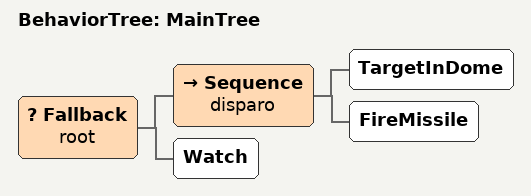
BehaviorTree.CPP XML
<?xml version="1.0" encoding="UTF-8"?>
<root main_tree_to_execute="MainTree">
  <BehaviorTree ID="MainTree">
    <Fallback name="root">
      <Sequence name="disparo">
        <TargetInDome/>
        <FireMissile/>
      </Sequence>
      <Watch/>
    </Fallback>
  </BehaviorTree>
</root>
